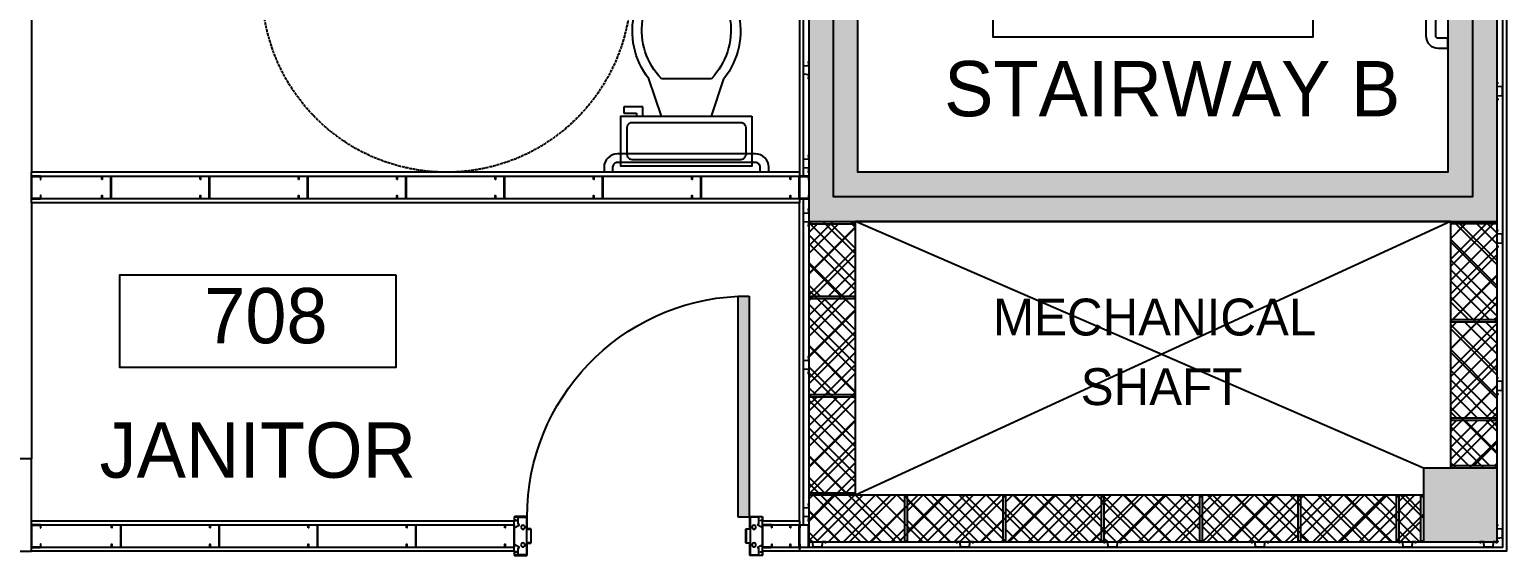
# Model space of a CAD drawing. Header units: millimetres. Extents: x 5414 to 278894, y 4264 to 146383.
# Drawn here: x 193594 to 199602, y 16096 to 18237 of the extents above; entities that cross this region are included whole.
import ezdxf
from ezdxf.enums import TextEntityAlignment as Align

# ---------------------------------------------------------------- set-up
doc = ezdxf.new("R2010")
doc.units = ezdxf.units.MM
doc.linetypes.add('Commercial Base Plan$0$ACAD_ISO02W100', pattern=[15, 12, -3])
for name, color, linetype in [('Commercial Base Plan$0$A-DR-INT', 6, 'Continuous'), ('Commercial Base Plan$0$A-GL-RMS-IDN', 6, 'Continuous'), ('Commercial Base Plan$0$A-PL-LAY-S', 6, 'Continuous'), ('Commercial Base Plan$0$H-PB-FIX', 6, 'Continuous'), ('Commercial Base Plan$0$R-FC-WSR-BRF', 6, 'Continuous')]:
    doc.layers.add(name, color=color, linetype=linetype)
doc.styles.add('Commercial Base Plan$0$STYLUS BT', font='stylu.ttf')
pattern_1 = [(225, (126947.91, -22943.82), (42.426407, -42.426407), [])]
pattern_2 = [(135, (126947.91, -22943.82), (-42.426407, -42.426407), [])]
pattern_3 = [(225, (126547.91, -22943.82), (42.426407, -42.426407), [])]
pattern_4 = [(135, (126547.91, -22943.82), (-42.426407, -42.426407), [])]
pattern_5 = [(225, (126147.91, -22943.82), (42.426407, -42.426407), [])]
pattern_6 = [(135, (126147.91, -22943.82), (-42.426407, -42.426407), [])]
pattern_7 = [(225, (125747.91, -22943.82), (42.426407, -42.426407), [])]
pattern_8 = [(135, (125747.91, -22943.82), (-42.426407, -42.426407), [])]
pattern_9 = [(225, (125347.91, -22943.82), (42.426407, -42.426407), [])]
pattern_10 = [(135, (125347.91, -22943.82), (-42.426407, -42.426407), [])]
pattern_11 = [(225, (124947.91, -22943.82), (42.426407, -42.426407), [])]
pattern_12 = [(135, (124947.91, -22943.82), (-42.426407, -42.426407), [])]
pattern_13 = [(135, (126952.91, -23148.82), (-42.426407, -42.426407), [])]
pattern_14 = [(45, (126952.91, -23148.82), (-42.426407, 42.426407), [])]
pattern_15 = [(135, (126952.91, -23548.82), (-42.426407, -42.426407), [])]
pattern_16 = [(45, (126952.91, -23548.82), (-42.426407, 42.426407), [])]
pattern_17 = [(315, (124532.91, -23853.82), (42.426407, 42.426407), [])]
pattern_18 = [(225, (124532.91, -23853.82), (42.426407, -42.426407), [])]
pattern_19 = [(315, (124532.91, -23453.82), (42.426407, 42.426407), [])]
pattern_20 = [(225, (124532.91, -23453.82), (42.426407, -42.426407), [])]

# ---------------------------------------------------------------- blocks, each defined once
blk = doc.blocks.new('Commercial Base Plan$0$Toilet - top')
for p, q in [((9.5, -6), (9.5, -2)), ((-10, -8.5), (-8, -8.5)), ((-10, -9.5), (-10, -8.5)), ((-8, -8.5), (-8, -8)), ((-7, -8), (-7, -9.5)), ((-4, -8), (-6, -14)), ((4, -8), (6, -14)), ((-7, -9.5), (-10, -9.5)), ((4, -14), (-4, -14))]:
    blk.add_line(p, q)
blk.add_lwpolyline([(10.5, -8), (10.5, 0), (-10.5, 0), (-10.5, -8)], close=True)
for points in [[(-9.5, -2), (-9.5, -6)], [(8.5, -1), (-8.5, -1)], [(-8.5, -7), (8.5, -7)]]:
    blk.add_lwpolyline(points)
for centre, radius, start, end in [((-8.62, -1.88), 0.884, 81.8699, 188.1301), ((8.62, -1.88), 0.884, 351.8699, 98.1301), ((-8.62, -6.12), 0.884, 171.8699, 278.1301), ((8.62, -6.12), 0.884, 261.8699, 8.1301), ((3.52, -21.58), 12.17, 141.4691, 247.9714), ((4.2, -21.82), 11.33, 136.3677, 238.9468), ((-3.52, -21.58), 12.17, 292.0284, 38.5307), ((-4.2, -21.82), 11.33, 301.053, 43.6321), ((0, -27.88), 4, 245.7318, 294.2682), ((0, -29), 4, 254.8605, 285.1395)]:
    blk.add_arc(centre, radius, start, end)
blk = doc.blocks.new('Commercial Base Plan$0$wbFurringChanel 70x22')
blk.add_lwpolyline([(4.9, 2.6), (0.5, 2.6, 0.414214), (0, 2.1), (0, 0.5, 0.414214), (0.5, 0), (15.5, 0, 0.394412), (16, 0.5), (17.5, 21.5, -0.394412), (18, 22), (18.3, 22, -0.198912), (18.6, 21.9), (19.1, 21.4, 0.198912), (19.4, 21.3), (50.6, 21.3), (50.6, 21.3, 0.198912), (50.9, 21.4), (51.4, 21.9, -0.198912), (51.7, 22), (52, 22, -0.394412), (52.5, 21.5), (54, 0.5, 0.394412), (54.5, 0), (69.5, 0, 0.414214), (70, 0.5), (70, 1.5, 0.414214), (69.5, 2), (65, 2)], format="xyb")
blk = doc.blocks.new('Commercial Base Plan$0$wbC_Stud 92x38')
blk.add_lwpolyline([(-13, 38), (-3, 38, -0.414214), (0, 35), (0, 3, -0.414214), (-3, 0), (-89, 0, -0.414214), (-92, 3), (-92, 35, -0.414214), (-89, 38), (-79, 38), (-79, 37), (-89, 37, 0.414214), (-91, 35), (-91, 3, 0.414214), (-89, 1), (-3, 1, 0.414214), (-1, 3), (-1, 35, 0.414214), (-3, 37), (-13, 37)], format="xyb", close=True)
blk = doc.blocks.new('Commercial Base Plan$0$wbDoorPlan 900x124(1010ro)')
for p, q in [((54.5, 976.1), (54.5, 77)), ((99.5, 976.1), (54.5, 976.1)), ((99.5, 77), (99.5, 976.1)), ((54.5, 77), (99.5, 77)), ((1, -34.6), (1, 34.5)), ((1009, -34.6), (1009, 34.5))]:
    blk.add_line(p, q)
for points in [[(9, 65), (2, 65, -0.414214), (1, 66), (1, 77, -0.414214), (2, 78), (50, 78, -0.414214), (51, 77), (51, 29, 0.414214), (52, 28), (66, 28, -0.414214), (67, 27), (67, -27, -0.414214), (66, -28), (52, -28, 0.414214), (51, -29), (51, -77, -0.414214), (50, -78), (2, -78, -0.414214), (1, -77), (1, -66, -0.414214), (2, -65), (9, -65), (9, -64), (2, -64, 0.414214), (0, -66), (0, -77, 0.414214), (2, -79), (50, -79, 0.414214), (52, -77), (52, -29), (66, -29, 0.414214), (68, -27), (68, 27, 0.414214), (66, 29), (52, 29), (52, 77, 0.414214), (50, 79), (2, 79, 0.414214), (0, 77), (0, 66, 0.414214), (2, 64), (9, 64)], [(1001, 65), (1008, 65, 0.414214), (1009, 66), (1009, 77, 0.414214), (1008, 78), (960, 78, 0.414214), (959, 77), (959, 29, -0.414214), (958, 28), (944, 28, 0.414214), (943, 27), (943, -27, 0.414214), (944, -28), (958, -28, -0.414214), (959, -29), (959, -77, 0.414214), (960, -78), (1008, -78, 0.414214), (1009, -77), (1009, -66, 0.414214), (1008, -65), (1001, -65), (1001, -64), (1008, -64, -0.414214), (1010, -66), (1010, -77, -0.414214), (1008, -79), (960, -79, -0.414214), (958, -77), (958, -29), (944, -29, -0.414214), (942, -27), (942, 27, -0.414214), (944, 29), (958, 29), (958, 77, -0.414214), (960, 79), (1008, 79, -0.414214), (1010, 77), (1010, 66, -0.414214), (1008, 64), (1001, 64)]]:
    blk.add_lwpolyline(points, format="xyb", close=True)
for points in [[(0, -34), (0, 34), (20, 45), (15, 51.5), (15, 77), (50, 77), (50, -77), (15, -77), (15, -51.5), (20, -45)], [(1010, -34), (1010, 34), (990, 45), (995, 51.5), (995, 77), (960, 77), (960, -77), (995, -77), (995, -51.5), (990, -45)]]:
    blk.add_lwpolyline(points, close=True)
for centre in [(35, 36), (975, 36), (35, -36), (975, -36)]:
    blk.add_circle(centre, 8)
blk.add_arc((58.9, 77.9), 899.1, 359.94192, 87.41192)
blk.add_solid([(54.5, 976.1), (99.5, 976.1), (54.5, 77), (99.5, 77)])
blk = doc.blocks.new('Commercial Base Plan$0$att.RoomName&Number')
blk.add_lwpolyline([(-7.5, 0), (7.5, 0), (7.5, 5), (-7.5, 5)], close=True)
at = {"style": 'Commercial Base Plan$0$STYLUS BT'}
for tag, p in [('ROOM_NAME', (0, 9.5)), ('ROOM', (0, 2.5))]:
    blk.add_attdef(tag, text='', height=3, dxfattribs=at).set_placement(p, align=Align.MIDDLE)

msp = doc.modelspace()

# ---------------------------------------------------------------- hatches: boundary and pattern name
at = {"layer": 'Commercial Base Plan$0$A-PL-LAY-S'}
for points in [[(199264, 22251.2), (199364, 22251.2), (199364, 17656.2), (196964, 17656.2), (196964, 22251.2), (198239, 22251.2), (198239, 22451.2), (196764, 22451.2), (196764, 17456.2), (199564, 17456.2), (199564, 22451.2), (199264, 22451.2)], [(199564, 16451.2), (199264, 16451.2), (199264, 16151.2), (199564, 16151.2)]]:
    msp.add_hatch(color=256, dxfattribs=at).paths.add_polyline_path(points)
h = msp.add_hatch(dxfattribs=at)
h.set_pattern_fill('LINE', color=256, scale=25, angle=315, style=0)
h.set_pattern_definition([(315, (29472.87, -183722.72), (56.1266, 56.1266), [])])
h.paths.add_polyline_path([(199374, 16451.2), (199564, 16451.2), (199564, 17456.2), (199374, 17456.2)])
h.paths.add_polyline_path([(196764, 16151.2), (199264, 16151.2), (199264, 16341.2), (196954, 16341.2), (196954, 17456.2), (196764, 17456.2)])
h = msp.add_hatch(dxfattribs=at)
h.set_pattern_fill('LINE', color=256, scale=25, angle=45, style=0)
h.set_pattern_definition([(45, (29472.87, -183722.72), (-56.1266, 56.1266), [])])
h.paths.add_polyline_path([(199374, 16451.2), (199564, 16451.2), (199564, 17456.2), (199374, 17456.2)])
h.paths.add_polyline_path([(196764, 16151.2), (199264, 16151.2), (199264, 16341.2), (196954, 16341.2), (196954, 17456.2), (196764, 17456.2)])
h = msp.add_hatch(dxfattribs=at)
h.set_pattern_fill('_USER', color=6, scale=60, angle=-45, style=0, pattern_type=0)
h.set_pattern_definition(pattern_17)
h.paths.add_polyline_path([(199564, 17446.2), (199559, 17446.2), (199379, 17446.2), (199374, 17446.2), (199374, 17056.2), (199379, 17056.2), (199559, 17056.2), (199564, 17056.2)])
h = msp.add_hatch(dxfattribs=at)
h.set_pattern_fill('_USER', color=6, scale=60, angle=225, style=0, pattern_type=0)
h.set_pattern_definition(pattern_18)
h.paths.add_polyline_path([(199374, 17056.2), (199379, 17056.2), (199559, 17056.2), (199564, 17056.2), (199564, 17446.2), (199559, 17446.2), (199379, 17446.2), (199374, 17446.2)])
h = msp.add_hatch(dxfattribs=at)
h.set_pattern_fill('_USER', color=6, scale=60, angle=-45, style=0, pattern_type=0)
h.set_pattern_definition(pattern_17)
h.paths.add_polyline_path([(199564, 17446.2), (199559, 17446.2), (199379, 17446.2), (199374, 17446.2), (199374, 17056.2), (199379, 17056.2), (199559, 17056.2), (199564, 17056.2)])
h = msp.add_hatch(dxfattribs=at)
h.set_pattern_fill('_USER', color=6, scale=60, angle=225, style=0, pattern_type=0)
h.set_pattern_definition(pattern_18)
h.paths.add_polyline_path([(199374, 17056.2), (199379, 17056.2), (199559, 17056.2), (199564, 17056.2), (199564, 17446.2), (199559, 17446.2), (199379, 17446.2), (199374, 17446.2)])
h = msp.add_hatch(dxfattribs=at)
h.set_pattern_fill('_USER', color=6, scale=60, angle=135, style=0, pattern_type=0)
h.set_pattern_definition(pattern_15)
h.paths.add_polyline_path([(196764, 16751.2), (196769, 16751.2), (196949, 16751.2), (196954, 16751.2), (196954, 17141.2), (196949, 17141.2), (196769, 17141.2), (196764, 17141.2)])
h = msp.add_hatch(dxfattribs=at)
h.set_pattern_fill('_USER', color=6, scale=60, angle=405, style=0, pattern_type=0)
h.set_pattern_definition(pattern_16)
h.paths.add_polyline_path([(196954, 17141.2), (196949, 17141.2), (196769, 17141.2), (196764, 17141.2), (196764, 16751.2), (196769, 16751.2), (196949, 16751.2), (196954, 16751.2)])
h = msp.add_hatch(dxfattribs=at)
h.set_pattern_fill('_USER', color=6, scale=60, angle=135, style=0, pattern_type=0)
h.set_pattern_definition(pattern_15)
h.paths.add_polyline_path([(196764, 16751.2), (196769, 16751.2), (196949, 16751.2), (196954, 16751.2), (196954, 17141.2), (196949, 17141.2), (196769, 17141.2), (196764, 17141.2)])
h = msp.add_hatch(dxfattribs=at)
h.set_pattern_fill('_USER', color=6, scale=60, angle=405, style=0, pattern_type=0)
h.set_pattern_definition(pattern_16)
h.paths.add_polyline_path([(196954, 17141.2), (196949, 17141.2), (196769, 17141.2), (196764, 17141.2), (196764, 16751.2), (196769, 16751.2), (196949, 16751.2), (196954, 16751.2)])
h = msp.add_hatch(dxfattribs=at)
h.set_pattern_fill('_USER', color=6, scale=60, angle=-45, style=0, pattern_type=0)
h.set_pattern_definition(pattern_19)
h.paths.add_polyline_path([(199564, 17046.2), (199559, 17046.2), (199379, 17046.2), (199374, 17046.2), (199374, 16656.2), (199379, 16656.2), (199559, 16656.2), (199564, 16656.2)])
h = msp.add_hatch(dxfattribs=at)
h.set_pattern_fill('_USER', color=6, scale=60, angle=225, style=0, pattern_type=0)
h.set_pattern_definition(pattern_20)
h.paths.add_polyline_path([(199374, 16656.2), (199379, 16656.2), (199559, 16656.2), (199564, 16656.2), (199564, 17046.2), (199559, 17046.2), (199379, 17046.2), (199374, 17046.2)])
h = msp.add_hatch(dxfattribs=at)
h.set_pattern_fill('_USER', color=6, scale=60, angle=-45, style=0, pattern_type=0)
h.set_pattern_definition(pattern_19)
h.paths.add_polyline_path([(199564, 17046.2), (199559, 17046.2), (199379, 17046.2), (199374, 17046.2), (199374, 16656.2), (199379, 16656.2), (199559, 16656.2), (199564, 16656.2)])
h = msp.add_hatch(dxfattribs=at)
h.set_pattern_fill('_USER', color=6, scale=60, angle=225, style=0, pattern_type=0)
h.set_pattern_definition(pattern_20)
h.paths.add_polyline_path([(199374, 16656.2), (199379, 16656.2), (199559, 16656.2), (199564, 16656.2), (199564, 17046.2), (199559, 17046.2), (199379, 17046.2), (199374, 17046.2)])
h = msp.add_hatch(dxfattribs=at)
h.set_pattern_fill('_USER', color=6, scale=60, angle=135, style=0, pattern_type=0)
h.set_pattern_definition(pattern_13)
h.paths.add_polyline_path([(196764, 16351.2), (196769, 16351.2), (196949, 16351.2), (196954, 16351.2), (196954, 16741.2), (196949, 16741.2), (196769, 16741.2), (196764, 16741.2)])
h = msp.add_hatch(dxfattribs=at)
h.set_pattern_fill('_USER', color=6, scale=60, angle=405, style=0, pattern_type=0)
h.set_pattern_definition(pattern_14)
h.paths.add_polyline_path([(196954, 16741.2), (196949, 16741.2), (196769, 16741.2), (196764, 16741.2), (196764, 16351.2), (196769, 16351.2), (196949, 16351.2), (196954, 16351.2)])
h = msp.add_hatch(dxfattribs=at)
h.set_pattern_fill('_USER', color=6, scale=60, angle=135, style=0, pattern_type=0)
h.set_pattern_definition(pattern_13)
h.paths.add_polyline_path([(196764, 16351.2), (196769, 16351.2), (196949, 16351.2), (196954, 16351.2), (196954, 16741.2), (196949, 16741.2), (196769, 16741.2), (196764, 16741.2)])
h = msp.add_hatch(dxfattribs=at)
h.set_pattern_fill('_USER', color=6, scale=60, angle=405, style=0, pattern_type=0)
h.set_pattern_definition(pattern_14)
h.paths.add_polyline_path([(196954, 16741.2), (196949, 16741.2), (196769, 16741.2), (196764, 16741.2), (196764, 16351.2), (196769, 16351.2), (196949, 16351.2), (196954, 16351.2)])
h = msp.add_hatch(dxfattribs=at)
h.set_pattern_fill('_USER', color=256, scale=60, angle=225, style=0, pattern_type=0)
h.set_pattern_definition(pattern_1)
h.paths.add_polyline_path([(197154, 16336.2), (197154, 16341.2), (196764, 16341.2), (196764, 16336.2), (196764, 16156.2), (196764, 16151.2), (197154, 16151.2), (197154, 16156.2)])
h = msp.add_hatch(dxfattribs=at)
h.set_pattern_fill('_USER', color=256, scale=60, angle=135, style=0, pattern_type=0)
h.set_pattern_definition(pattern_2)
h.paths.add_polyline_path([(197154, 16336.2), (197154, 16341.2), (196764, 16341.2), (196764, 16336.2), (196764, 16156.2), (196764, 16151.2), (197154, 16151.2), (197154, 16156.2)])
h = msp.add_hatch(dxfattribs=at)
h.set_pattern_fill('_USER', color=256, scale=60, angle=225, style=0, pattern_type=0)
h.set_pattern_definition(pattern_1)
h.paths.add_polyline_path([(197154, 16336.2), (197154, 16341.2), (196764, 16341.2), (196764, 16336.2), (196764, 16156.2), (196764, 16151.2), (197154, 16151.2), (197154, 16156.2)])
h = msp.add_hatch(dxfattribs=at)
h.set_pattern_fill('_USER', color=256, scale=60, angle=135, style=0, pattern_type=0)
h.set_pattern_definition(pattern_2)
h.paths.add_polyline_path([(197154, 16336.2), (197154, 16341.2), (196764, 16341.2), (196764, 16336.2), (196764, 16156.2), (196764, 16151.2), (197154, 16151.2), (197154, 16156.2)])
h = msp.add_hatch(dxfattribs=at)
h.set_pattern_fill('_USER', color=6, scale=60, angle=225, style=0, pattern_type=0)
h.set_pattern_definition(pattern_3)
h.paths.add_polyline_path([(197554, 16151.2), (197554, 16156.2), (197554, 16336.2), (197554, 16341.2), (197164, 16341.2), (197164, 16336.2), (197164, 16156.2), (197164, 16151.2)])
h = msp.add_hatch(dxfattribs=at)
h.set_pattern_fill('_USER', color=6, scale=60, angle=495, style=0, pattern_type=0)
h.set_pattern_definition(pattern_4)
h.paths.add_polyline_path([(197164, 16341.2), (197164, 16336.2), (197164, 16156.2), (197164, 16151.2), (197554, 16151.2), (197554, 16156.2), (197554, 16336.2), (197554, 16341.2)])
h = msp.add_hatch(dxfattribs=at)
h.set_pattern_fill('_USER', color=6, scale=60, angle=225, style=0, pattern_type=0)
h.set_pattern_definition(pattern_3)
h.paths.add_polyline_path([(197554, 16151.2), (197554, 16156.2), (197554, 16336.2), (197554, 16341.2), (197164, 16341.2), (197164, 16336.2), (197164, 16156.2), (197164, 16151.2)])
h = msp.add_hatch(dxfattribs=at)
h.set_pattern_fill('_USER', color=6, scale=60, angle=495, style=0, pattern_type=0)
h.set_pattern_definition(pattern_4)
h.paths.add_polyline_path([(197164, 16341.2), (197164, 16336.2), (197164, 16156.2), (197164, 16151.2), (197554, 16151.2), (197554, 16156.2), (197554, 16336.2), (197554, 16341.2)])
h = msp.add_hatch(dxfattribs=at)
h.set_pattern_fill('_USER', color=6, scale=60, angle=225, style=0, pattern_type=0)
h.set_pattern_definition(pattern_5)
h.paths.add_polyline_path([(197954, 16151.2), (197954, 16156.2), (197954, 16336.2), (197954, 16341.2), (197564, 16341.2), (197564, 16336.2), (197564, 16156.2), (197564, 16151.2)])
h = msp.add_hatch(dxfattribs=at)
h.set_pattern_fill('_USER', color=6, scale=60, angle=495, style=0, pattern_type=0)
h.set_pattern_definition(pattern_6)
h.paths.add_polyline_path([(197564, 16341.2), (197564, 16336.2), (197564, 16156.2), (197564, 16151.2), (197954, 16151.2), (197954, 16156.2), (197954, 16336.2), (197954, 16341.2)])
h = msp.add_hatch(dxfattribs=at)
h.set_pattern_fill('_USER', color=6, scale=60, angle=225, style=0, pattern_type=0)
h.set_pattern_definition(pattern_5)
h.paths.add_polyline_path([(197954, 16151.2), (197954, 16156.2), (197954, 16336.2), (197954, 16341.2), (197564, 16341.2), (197564, 16336.2), (197564, 16156.2), (197564, 16151.2)])
h = msp.add_hatch(dxfattribs=at)
h.set_pattern_fill('_USER', color=6, scale=60, angle=495, style=0, pattern_type=0)
h.set_pattern_definition(pattern_6)
h.paths.add_polyline_path([(197564, 16341.2), (197564, 16336.2), (197564, 16156.2), (197564, 16151.2), (197954, 16151.2), (197954, 16156.2), (197954, 16336.2), (197954, 16341.2)])
h = msp.add_hatch(dxfattribs=at)
h.set_pattern_fill('_USER', color=6, scale=60, angle=225, style=0, pattern_type=0)
h.set_pattern_definition(pattern_7)
h.paths.add_polyline_path([(198354, 16151.2), (198354, 16156.2), (198354, 16336.2), (198354, 16341.2), (197964, 16341.2), (197964, 16336.2), (197964, 16156.2), (197964, 16151.2)])
h = msp.add_hatch(dxfattribs=at)
h.set_pattern_fill('_USER', color=6, scale=60, angle=495, style=0, pattern_type=0)
h.set_pattern_definition(pattern_8)
h.paths.add_polyline_path([(197964, 16341.2), (197964, 16336.2), (197964, 16156.2), (197964, 16151.2), (198354, 16151.2), (198354, 16156.2), (198354, 16336.2), (198354, 16341.2)])
h = msp.add_hatch(dxfattribs=at)
h.set_pattern_fill('_USER', color=6, scale=60, angle=225, style=0, pattern_type=0)
h.set_pattern_definition(pattern_7)
h.paths.add_polyline_path([(198354, 16151.2), (198354, 16156.2), (198354, 16336.2), (198354, 16341.2), (197964, 16341.2), (197964, 16336.2), (197964, 16156.2), (197964, 16151.2)])
h = msp.add_hatch(dxfattribs=at)
h.set_pattern_fill('_USER', color=6, scale=60, angle=495, style=0, pattern_type=0)
h.set_pattern_definition(pattern_8)
h.paths.add_polyline_path([(197964, 16341.2), (197964, 16336.2), (197964, 16156.2), (197964, 16151.2), (198354, 16151.2), (198354, 16156.2), (198354, 16336.2), (198354, 16341.2)])
h = msp.add_hatch(dxfattribs=at)
h.set_pattern_fill('_USER', color=6, scale=60, angle=225, style=0, pattern_type=0)
h.set_pattern_definition(pattern_9)
h.paths.add_polyline_path([(198754, 16151.2), (198754, 16156.2), (198754, 16336.2), (198754, 16341.2), (198364, 16341.2), (198364, 16336.2), (198364, 16156.2), (198364, 16151.2)])
h = msp.add_hatch(dxfattribs=at)
h.set_pattern_fill('_USER', color=6, scale=60, angle=495, style=0, pattern_type=0)
h.set_pattern_definition(pattern_10)
h.paths.add_polyline_path([(198364, 16341.2), (198364, 16336.2), (198364, 16156.2), (198364, 16151.2), (198754, 16151.2), (198754, 16156.2), (198754, 16336.2), (198754, 16341.2)])
h = msp.add_hatch(dxfattribs=at)
h.set_pattern_fill('_USER', color=6, scale=60, angle=225, style=0, pattern_type=0)
h.set_pattern_definition(pattern_9)
h.paths.add_polyline_path([(198754, 16151.2), (198754, 16156.2), (198754, 16336.2), (198754, 16341.2), (198364, 16341.2), (198364, 16336.2), (198364, 16156.2), (198364, 16151.2)])
h = msp.add_hatch(dxfattribs=at)
h.set_pattern_fill('_USER', color=6, scale=60, angle=495, style=0, pattern_type=0)
h.set_pattern_definition(pattern_10)
h.paths.add_polyline_path([(198364, 16341.2), (198364, 16336.2), (198364, 16156.2), (198364, 16151.2), (198754, 16151.2), (198754, 16156.2), (198754, 16336.2), (198754, 16341.2)])
h = msp.add_hatch(dxfattribs=at)
h.set_pattern_fill('_USER', color=6, scale=60, angle=225, style=0, pattern_type=0)
h.set_pattern_definition(pattern_11)
h.paths.add_polyline_path([(199154, 16151.2), (199154, 16156.2), (199154, 16336.2), (199154, 16341.2), (198764, 16341.2), (198764, 16336.2), (198764, 16156.2), (198764, 16151.2)])
h = msp.add_hatch(dxfattribs=at)
h.set_pattern_fill('_USER', color=6, scale=60, angle=495, style=0, pattern_type=0)
h.set_pattern_definition(pattern_12)
h.paths.add_polyline_path([(198764, 16341.2), (198764, 16336.2), (198764, 16156.2), (198764, 16151.2), (199154, 16151.2), (199154, 16156.2), (199154, 16336.2), (199154, 16341.2)])
h = msp.add_hatch(dxfattribs=at)
h.set_pattern_fill('_USER', color=6, scale=60, angle=225, style=0, pattern_type=0)
h.set_pattern_definition(pattern_11)
h.paths.add_polyline_path([(199154, 16151.2), (199154, 16156.2), (199154, 16336.2), (199154, 16341.2), (198764, 16341.2), (198764, 16336.2), (198764, 16156.2), (198764, 16151.2)])
h = msp.add_hatch(dxfattribs=at)
h.set_pattern_fill('_USER', color=6, scale=60, angle=495, style=0, pattern_type=0)
h.set_pattern_definition(pattern_12)
h.paths.add_polyline_path([(198764, 16341.2), (198764, 16336.2), (198764, 16156.2), (198764, 16151.2), (199154, 16151.2), (199154, 16156.2), (199154, 16336.2), (199154, 16341.2)])

# ---------------------------------------------------------------- linework, layer by layer
for p, q in [((193602, 20260.2), (193602, 17656.2)), ((193602, 17532.2), (193602, 17656.2)), ((196726, 17656.2), (196726, 17532.2)), ((193602, 17532.2), (193602, 16489.2)), ((196764, 17446.2), (196764, 17151.2)), ((196884.3, 17446.2), (196764, 17325.9)), ((196799.4, 17446.2), (196764, 17410.7)), ((196764, 17446.2), (196769, 17446.2)), ((196764, 17446.2), (196764, 17151.2)), ((196884.3, 17446.2), (196764, 17325.9)), ((196799.4, 17446.2), (196764, 17410.7)), ((196764, 17446.2), (196769, 17446.2)), ((196954, 17431), (196764, 17241)), ((196954, 17431), (196764, 17241)), ((196769, 17456.2), (196769, 17446.2)), ((196769, 17456.2), (196769, 17446.2)), ((196769.1, 17446.2), (196954, 17261.3)), ((196769.1, 17446.2), (196954, 17261.3)), ((196854, 17446.2), (196954, 17346.2)), ((196854, 17446.2), (196954, 17346.2)), ((196938.8, 17446.2), (196954, 17431)), ((196938.8, 17446.2), (196954, 17431)), ((196949, 17456.2), (196949, 17446.2)), ((196949, 17456.2), (196949, 17446.2)), ((196949, 17446.2), (196954, 17446.2)), ((196949, 17446.2), (196954, 17446.2)), ((199374, 17456.2), (196954, 16341.2)), ((199264, 16451.2), (196954, 17456.2)), ((199374, 17456.2), (196954, 16341.2)), ((199264, 16451.2), (196954, 17456.2)), ((196954, 17151.2), (196954, 17446.2)), ((196954, 17151.2), (196954, 17446.2)), ((199374, 17456.2), (199374, 16451.2)), ((199379, 17446.2), (199379, 17456.2)), ((199379, 17446.2), (199379, 17456.2)), ((199559, 17446.2), (199559, 17456.2)), ((199559, 17446.2), (199559, 17456.2)), ((199564, 16451.2), (199564, 17456.2)), ((196764, 17366.5), (196954, 17176.5)), ((196764, 17366.5), (196954, 17176.5)), ((196954, 17346.2), (196764, 17156.2)), ((196954, 17346.2), (196764, 17156.2)), ((196764, 17281.6), (196894.4, 17151.2)), ((196764, 17281.6), (196894.4, 17151.2)), ((196954, 17261.3), (196843.8, 17151.2)), ((196954, 17261.3), (196843.8, 17151.2)), ((196764, 17196.8), (196809.6, 17151.2)), ((196764, 17196.8), (196809.6, 17151.2)), ((196764, 17151.2), (196769, 17151.2)), ((196764, 17151.2), (196769, 17151.2)), ((196769, 17151.2), (196769, 17141.2)), ((196769, 17151.2), (196769, 17141.2)), ((196954, 17176.5), (196928.7, 17151.2)), ((196954, 17176.5), (196928.7, 17151.2)), ((196949, 17151.2), (196954, 17151.2)), ((196949, 17151.2), (196949, 17141.2)), ((196949, 17151.2), (196954, 17151.2)), ((196949, 17151.2), (196949, 17141.2)), ((199379, 17046.2), (199379, 17056.2)), ((199379, 17046.2), (199379, 17056.2)), ((199559, 17046.2), (199559, 17056.2)), ((199559, 17046.2), (199559, 17056.2)), ((196769, 16751.2), (196769, 16741.2)), ((196769, 16751.2), (196769, 16741.2)), ((196949, 16751.2), (196949, 16741.2)), ((196949, 16751.2), (196949, 16741.2)), ((199379, 16646.2), (199374, 16646.2)), ((199374, 16646.2), (199374, 16461.2)), ((199374, 16620.9), (199399.3, 16646.2)), ((199374, 16536), (199484.1, 16646.2)), ((199379, 16646.2), (199374, 16646.2)), ((199374, 16646.2), (199374, 16461.2)), ((199374, 16620.9), (199399.3, 16646.2)), ((199374, 16536), (199484.1, 16646.2)), ((199379, 16646.2), (199379, 16656.2)), ((199379, 16646.2), (199379, 16656.2)), ((199559, 16646.2), (199379, 16646.2)), ((199559, 16646.2), (199379, 16646.2)), ((199564, 16515.7), (199433.5, 16646.2)), ((199564, 16515.7), (199433.5, 16646.2)), ((199564, 16600.6), (199518.4, 16646.2)), ((199564, 16600.6), (199518.4, 16646.2)), ((199559, 16646.2), (199559, 16656.2)), ((199559, 16646.2), (199559, 16656.2)), ((199564, 16646.2), (199559, 16646.2)), ((199564, 16646.2), (199559, 16646.2)), ((199564, 16461.2), (199564, 16646.2)), ((199564, 16461.2), (199564, 16646.2)), ((199533.7, 16461.2), (199374, 16620.9)), ((199533.7, 16461.2), (199374, 16620.9)), ((199384, 16461.2), (199564, 16641.2)), ((199384, 16461.2), (199564, 16641.2)), ((199448.8, 16461.2), (199374, 16536)), ((199448.8, 16461.2), (199374, 16536)), ((199468.8, 16461.2), (199564, 16556.3)), ((199468.8, 16461.2), (199564, 16556.3)), ((199553.7, 16461.2), (199564, 16471.5)), ((199553.7, 16461.2), (199564, 16471.5)), ((199379, 16461.2), (199374, 16461.2)), ((199379, 16461.2), (199374, 16461.2)), ((199379, 16451.2), (199379, 16461.2)), ((199559, 16461.2), (199379, 16461.2)), ((199379, 16451.2), (199379, 16461.2)), ((199559, 16461.2), (199379, 16461.2)), ((199559, 16451.2), (199559, 16461.2)), ((199564, 16461.2), (199559, 16461.2)), ((199559, 16451.2), (199559, 16461.2)), ((199564, 16461.2), (199559, 16461.2)), ((196769, 16351.2), (196769, 16341.2)), ((196769, 16351.2), (196769, 16341.2)), ((196949, 16351.2), (196949, 16341.2)), ((196949, 16351.2), (196949, 16341.2)), ((197154, 16336.2), (197164, 16336.2)), ((197154, 16336.2), (197164, 16336.2)), ((197554, 16336.2), (197564, 16336.2)), ((197554, 16336.2), (197564, 16336.2)), ((197954, 16336.2), (197964, 16336.2)), ((197954, 16336.2), (197964, 16336.2)), ((198354, 16336.2), (198364, 16336.2)), ((198354, 16336.2), (198364, 16336.2)), ((198754, 16336.2), (198764, 16336.2)), ((198754, 16336.2), (198764, 16336.2)), ((199154, 16336.2), (199164, 16336.2)), ((199154, 16336.2), (199164, 16336.2)), ((199164, 16315.9), (199189.3, 16341.2)), ((199164, 16315.9), (199189.3, 16341.2)), ((199164, 16231), (199254, 16321)), ((199164, 16231), (199254, 16321)), ((199189.3, 16341.2), (199254, 16276.5)), ((199189.3, 16341.2), (199254, 16276.5)), ((199254, 16336.2), (199264, 16336.2)), ((199254, 16336.2), (199264, 16336.2)), ((195566, 16113.2), (195566, 16237.2)), ((196576, 16113.2), (196576, 16237.2)), ((196726, 16237.2), (196726, 16113.2)), ((199164, 16281.6), (199254, 16191.6)), ((199164, 16281.6), (199254, 16191.6)), ((199169, 16151.2), (199254, 16236.2)), ((199169, 16151.2), (199254, 16236.2)), ((199164, 16196.8), (199209.6, 16151.2)), ((199164, 16196.8), (199209.6, 16151.2)), ((197154, 16156.2), (197164, 16156.2)), ((197154, 16156.2), (197164, 16156.2)), ((197554, 16156.2), (197564, 16156.2)), ((197554, 16156.2), (197564, 16156.2)), ((197954, 16156.2), (197964, 16156.2)), ((197954, 16156.2), (197964, 16156.2)), ((198354, 16156.2), (198364, 16156.2)), ((198354, 16156.2), (198364, 16156.2)), ((198754, 16156.2), (198764, 16156.2)), ((198754, 16156.2), (198764, 16156.2)), ((199154, 16156.2), (199164, 16156.2)), ((199154, 16156.2), (199164, 16156.2)), ((199254, 16156.2), (199264, 16156.2)), ((199254, 16156.2), (199264, 16156.2))]:
    msp.add_line(p, q, dxfattribs=at)
for points in [[(199226, 22399.2), (199226, 22489.2), (199602, 22489.2), (199602, 16113.2), (196726, 16113.2), (196576, 16113.2)], [(199242, 22399.2), (199242, 22473.2), (199586, 22473.2), (199586, 16129.2), (196742, 16129.2), (196576, 16129.2)], [(199264, 22351.2), (199364, 22351.2), (199464, 22351.2), (199464, 17656.2), (199464, 17556.2), (196964, 17556.2), (196864, 17556.2), (196864, 22251.2), (196864, 22351.2), (198239, 22351.2)], [(199264, 22251.2), (199364, 22251.2), (199364, 17656.2), (196964, 17656.2), (196964, 22251.2), (198239, 22251.2)], [(193602, 17640.2), (196742, 17640.2), (196742, 21481.2), (194762, 21481.2)], [(195796, 21465.2), (196726, 21465.2), (196726, 17656.2), (193602, 17656.2)], [(198814, 20991.2), (198814, 18206.2), (197514, 18206.2), (197514, 19266.9)], [(198814, 20976.2), (198814, 18206.2), (197514, 18206.2), (197514, 19266.9)], [(196576, 16221.2), (196742, 16221.2), (196742, 17548.2), (193602, 17548.2)], [(196576, 16237.2), (196726, 16237.2), (196726, 17532.2), (193602, 17532.2)], [(196764, 17456.2), (196764, 16151.2), (199264, 16151.2)], [(196769, 17446.2), (196949, 17446.2)], [(196769, 17446.2), (196949, 17446.2)], [(199264, 16341.2), (196954, 16341.2), (196954, 17456.2)], [(199374, 17456.2), (196954, 17456.2)], [(199379, 17446.2), (199374, 17446.2), (199374, 17056.2), (199379, 17056.2)], [(199379, 17446.2), (199374, 17446.2), (199374, 17056.2), (199379, 17056.2)], [(199564, 17056.2), (199564, 17446.2), (199559, 17446.2)], [(199564, 17056.2), (199564, 17446.2), (199559, 17446.2)], [(196764, 17141.2), (196764, 16751.2), (196769, 16751.2)], [(196769, 17141.2), (196764, 17141.2)], [(196764, 17141.2), (196764, 16751.2), (196769, 16751.2)], [(196769, 17141.2), (196764, 17141.2)], [(196769, 17151.2), (196949, 17151.2)], [(196769, 17151.2), (196949, 17151.2)], [(196949, 16751.2), (196954, 16751.2), (196954, 17141.2), (196949, 17141.2)], [(196949, 16751.2), (196954, 16751.2), (196954, 17141.2), (196949, 17141.2)], [(199379, 17046.2), (199374, 17046.2), (199374, 16656.2), (199379, 16656.2)], [(199379, 17046.2), (199374, 17046.2), (199374, 16656.2), (199379, 16656.2)], [(199559, 17056.2), (199564, 17056.2)], [(199559, 17056.2), (199564, 17056.2)], [(199564, 16656.2), (199564, 17046.2), (199559, 17046.2)], [(199564, 16656.2), (199564, 17046.2), (199559, 17046.2)], [(196764, 16741.2), (196764, 16351.2), (196769, 16351.2)], [(196769, 16741.2), (196764, 16741.2)], [(196764, 16741.2), (196764, 16351.2), (196769, 16351.2)], [(196769, 16741.2), (196764, 16741.2)], [(196949, 16351.2), (196954, 16351.2), (196954, 16741.2), (196949, 16741.2)], [(196949, 16351.2), (196954, 16351.2), (196954, 16741.2), (196949, 16741.2)], [(199559, 16656.2), (199564, 16656.2)], [(199559, 16656.2), (199564, 16656.2)], [(196769, 16341.2), (196764, 16341.2), (196764, 16336.2)], [(196769, 16341.2), (196764, 16341.2), (196764, 16336.2)], [(196764, 16336.2), (196764, 16156.2)], [(196764, 16336.2), (196764, 16156.2)], [(196949, 16341.2), (196769, 16341.2)], [(196949, 16341.2), (196769, 16341.2)], [(197154, 16336.2), (197154, 16341.2), (196949, 16341.2)], [(197154, 16336.2), (197154, 16341.2), (196949, 16341.2)], [(197154, 16156.2), (197154, 16336.2)], [(197154, 16156.2), (197154, 16336.2)], [(197554, 16336.2), (197554, 16341.2), (197164, 16341.2), (197164, 16336.2)], [(197554, 16336.2), (197554, 16341.2), (197164, 16341.2), (197164, 16336.2)], [(197954, 16336.2), (197954, 16341.2), (197564, 16341.2), (197564, 16336.2)], [(197954, 16336.2), (197954, 16341.2), (197564, 16341.2), (197564, 16336.2)], [(198354, 16336.2), (198354, 16341.2), (197964, 16341.2), (197964, 16336.2)], [(198354, 16336.2), (198354, 16341.2), (197964, 16341.2), (197964, 16336.2)], [(198754, 16336.2), (198754, 16341.2), (198364, 16341.2), (198364, 16336.2)], [(198754, 16336.2), (198754, 16341.2), (198364, 16341.2), (198364, 16336.2)], [(199154, 16336.2), (199154, 16341.2), (198764, 16341.2), (198764, 16336.2)], [(199154, 16336.2), (199154, 16341.2), (198764, 16341.2), (198764, 16336.2)], [(199254, 16341.2), (199164, 16341.2), (199164, 16336.2)], [(199254, 16341.2), (199164, 16341.2), (199164, 16336.2)], [(199164, 16336.2), (199164, 16156.2)], [(199164, 16336.2), (199164, 16156.2)], [(199254, 16336.2), (199254, 16341.2)], [(199254, 16336.2), (199254, 16341.2)], [(199254, 16156.2), (199254, 16336.2)], [(199254, 16156.2), (199254, 16336.2)], [(193602, 16237.2), (195566, 16237.2)], [(193602, 16221.2), (195566, 16221.2)], [(195566, 16129.2), (193602, 16129.2)], [(195566, 16113.2), (193602, 16113.2)], [(196764, 16151.2), (197154, 16151.2), (197154, 16156.2)], [(196764, 16156.2), (196764, 16151.2)], [(196764, 16151.2), (197154, 16151.2), (197154, 16156.2)], [(196764, 16156.2), (196764, 16151.2)], [(197164, 16151.2), (197554, 16151.2), (197554, 16156.2)], [(197164, 16156.2), (197164, 16151.2)], [(197164, 16151.2), (197554, 16151.2), (197554, 16156.2)], [(197164, 16156.2), (197164, 16151.2)], [(197564, 16151.2), (197954, 16151.2), (197954, 16156.2)], [(197564, 16156.2), (197564, 16151.2)], [(197564, 16151.2), (197954, 16151.2), (197954, 16156.2)], [(197564, 16156.2), (197564, 16151.2)], [(197964, 16151.2), (198354, 16151.2), (198354, 16156.2)], [(197964, 16156.2), (197964, 16151.2)], [(197964, 16151.2), (198354, 16151.2), (198354, 16156.2)], [(197964, 16156.2), (197964, 16151.2)], [(198364, 16151.2), (198754, 16151.2), (198754, 16156.2)], [(198364, 16156.2), (198364, 16151.2)], [(198364, 16151.2), (198754, 16151.2), (198754, 16156.2)], [(198364, 16156.2), (198364, 16151.2)], [(198764, 16151.2), (199154, 16151.2), (199154, 16156.2)], [(198764, 16156.2), (198764, 16151.2)], [(198764, 16151.2), (199154, 16151.2), (199154, 16156.2)], [(198764, 16156.2), (198764, 16151.2)], [(199164, 16156.2), (199164, 16151.2)], [(199164, 16156.2), (199164, 16151.2)], [(199164, 16151.2), (199254, 16151.2)], [(199164, 16151.2), (199254, 16151.2)], [(199254, 16151.2), (199254, 16156.2)], [(199254, 16151.2), (199254, 16156.2)]]:
    msp.add_lwpolyline(points, dxfattribs=at)
for points in [[(199264, 22251.2), (199364, 22251.2), (199364, 17656.2), (196964, 17656.2), (196964, 22251.2), (198239, 22251.2), (198239, 22451.2), (196764, 22451.2), (196764, 17456.2), (199564, 17456.2), (199564, 22451.2), (199264, 22451.2)], [(199374, 16451.2), (199264, 16451.2), (199264, 16341.2), (196954, 16341.2), (196954, 17456.2), (199374, 17456.2)], [(199564, 16451.2), (199264, 16451.2), (199264, 16151.2), (199564, 16151.2)]]:
    msp.add_lwpolyline(points, close=True, dxfattribs=at)
msp.add_lwpolyline([(199344.1, 21351.2), (199364, 21351.2), (199364, 21391.2), (199324, 21391.2, 0.414214), (199274, 21341.2), (199274, 21051.2), (199274, 18496.2), (199274, 18211.2, 0.414214), (199324, 18161.2), (199364, 18161.2), (199364, 18201.2), (199324, 18201.2, -0.414214), (199314, 18211.2), (199314, 18496.2), (199314, 21051.2), (199314, 21341.2, -0.414214), (199324, 21351.2), (199344.1, 21351.2)], format="xyb", dxfattribs=at)
at = {"layer": 'Commercial Base Plan$0$A-PL-LAY-S', "color": 5}
for points in [[(199559, 17446.2), (199379, 17446.2)], [(199559, 17446.2), (199379, 17446.2)], [(196949, 17141.2), (196769, 17141.2)], [(196949, 17141.2), (196769, 17141.2)], [(199379, 17056.2), (199559, 17056.2)], [(199379, 17056.2), (199559, 17056.2)], [(199559, 17046.2), (199379, 17046.2)], [(199559, 17046.2), (199379, 17046.2)], [(196769, 16751.2), (196949, 16751.2)], [(196769, 16751.2), (196949, 16751.2)], [(196949, 16741.2), (196769, 16741.2)], [(196949, 16741.2), (196769, 16741.2)], [(199379, 16656.2), (199559, 16656.2)], [(199379, 16656.2), (199559, 16656.2)], [(196769, 16351.2), (196949, 16351.2)], [(196769, 16351.2), (196949, 16351.2)], [(197164, 16336.2), (197164, 16156.2)], [(197164, 16336.2), (197164, 16156.2)], [(197554, 16156.2), (197554, 16336.2)], [(197554, 16156.2), (197554, 16336.2)], [(197564, 16336.2), (197564, 16156.2)], [(197564, 16336.2), (197564, 16156.2)], [(197954, 16156.2), (197954, 16336.2)], [(197954, 16156.2), (197954, 16336.2)], [(197964, 16336.2), (197964, 16156.2)], [(197964, 16336.2), (197964, 16156.2)], [(198354, 16156.2), (198354, 16336.2)], [(198354, 16156.2), (198354, 16336.2)], [(198364, 16336.2), (198364, 16156.2)], [(198364, 16336.2), (198364, 16156.2)], [(198754, 16156.2), (198754, 16336.2)], [(198754, 16156.2), (198754, 16336.2)], [(198764, 16336.2), (198764, 16156.2)], [(198764, 16336.2), (198764, 16156.2)], [(199154, 16156.2), (199154, 16336.2)], [(199154, 16156.2), (199154, 16336.2)]]:
    msp.add_lwpolyline(points, dxfattribs=at)
at = {"layer": 'Commercial Base Plan$0$A-PL-LAY-S', "linetype": 'Continuous'}
msp.add_lwpolyline([(193602, 16489.2), (193226, 16489.2), (193226, 16113.2), (193602, 16113.2)], close=True, dxfattribs=at)
at = {"layer": 'Commercial Base Plan$0$R-FC-WSR-BRF'}
for points in [[(196601, 17656.2), (196601, 17676.2, 0.414214), (196546, 17731.2), (195986, 17731.2, 0.414214), (195931, 17676.2), (195931, 17656.2)], [(196566, 17656.2), (196566, 17676.2, 0.414214), (196546, 17696.2), (195986, 17696.2, 0.414214), (195966, 17676.2), (195966, 17656.2)]]:
    msp.add_lwpolyline(points, format="xyb", dxfattribs=at)
at = {"layer": 'Commercial Base Plan$0$R-FC-WSR-BRF', "linetype": 'Commercial Base Plan$0$ACAD_ISO02W100'}
msp.add_circle((195289.8, 18406.2), 750, dxfattribs=at)

# ---------------------------------------------------------------- block references
at = {"layer": 'Commercial Base Plan$0$A-DR-INT', "xscale": -1}
msp.add_blockref('Commercial Base Plan$0$wbDoorPlan 900x124(1010ro)', (196576, 16175.2), dxfattribs=at)
at = {"layer": 'Commercial Base Plan$0$A-GL-RMS-IDN'}
ref = msp.add_blockref('Commercial Base Plan$0$att.RoomName&Number', (194522.6, 17237.7), dxfattribs=dict(at, xscale=75, yscale=75, zscale=75, rotation=180))
ref.add_attrib('ROOM', '708', dxfattribs={"layer": '0', "height": 225, "style": 'Commercial Base Plan$0$STYLUS BT'}).set_placement((194555.4, 17072.4), align=Align.MIDDLE)
ref.add_attrib('ROOM_NAME', 'JANITOR', dxfattribs={"layer": '0', "height": 225, "style": 'Commercial Base Plan$0$STYLUS BT'}).set_placement((194522.6, 16525.2), align=Align.MIDDLE)
at = {"layer": 'Commercial Base Plan$0$A-PL-LAY-S'}
for name, p, rotation in [('Commercial Base Plan$0$wbFurringChanel 70x22', (196764, 18037.2), 90.00000000000001), ('Commercial Base Plan$0$wbFurringChanel 70x22', (196764, 17656.2), 90.00000000000001), ('Commercial Base Plan$0$wbC_Stud 92x38', (193926, 17640.2), 90.00000000000001), ('Commercial Base Plan$0$wbC_Stud 92x38', (194326, 17640.2), 90.00000000000001), ('Commercial Base Plan$0$wbC_Stud 92x38', (194726, 17640.2), 90.00000000000001), ('Commercial Base Plan$0$wbC_Stud 92x38', (195126, 17640.2), 90.00000000000001), ('Commercial Base Plan$0$wbC_Stud 92x38', (195526, 17640.2), 90.00000000000001), ('Commercial Base Plan$0$wbC_Stud 92x38', (195926, 17640.2), 90.00000000000001), ('Commercial Base Plan$0$wbC_Stud 92x38', (196326, 17640.2), 90.00000000000001), ('Commercial Base Plan$0$wbC_Stud 92x38', (196726, 17640.2), 90.00000000000001), ('Commercial Base Plan$0$wbFurringChanel 70x22', (196764, 17437.2), 90.00000000000001), ('Commercial Base Plan$0$wbFurringChanel 70x22', (196764, 16837.2), 90.00000000000001), ('Commercial Base Plan$0$wbFurringChanel 70x22', (196764, 16237.2), 90.00000000000001), ('Commercial Base Plan$0$wbC_Stud 92x38', (193966, 16221.2), 90.00000000000001), ('Commercial Base Plan$0$wbC_Stud 92x38', (194366, 16221.2), 90.00000000000001), ('Commercial Base Plan$0$wbC_Stud 92x38', (194766, 16221.2), 90.00000000000001), ('Commercial Base Plan$0$wbC_Stud 92x38', (195166, 16221.2), 90.00000000000001), ('Commercial Base Plan$0$wbC_Stud 92x38', (195566, 16221.2), 90.00000000000001), ('Commercial Base Plan$0$wbC_Stud 92x38', (196726, 16221.2), 90.00000000000001), ('Commercial Base Plan$0$wbC_Stud 92x38', (196764, 16221.2), 90.00000000000001), ('Commercial Base Plan$0$wbFurringChanel 70x22', (196834, 16151.2), 180), ('Commercial Base Plan$0$wbFurringChanel 70x22', (197434, 16151.2), 180), ('Commercial Base Plan$0$wbFurringChanel 70x22', (198034, 16151.2), 180), ('Commercial Base Plan$0$wbFurringChanel 70x22', (198634, 16151.2), 180), ('Commercial Base Plan$0$wbFurringChanel 70x22', (199234, 16151.2), 180), ('Commercial Base Plan$0$wbFurringChanel 70x22', (199564, 16151.2), 180)]:
    msp.add_blockref(name, p, dxfattribs=dict(at, rotation=rotation))
at = {"layer": 'Commercial Base Plan$0$A-PL-LAY-S', "xscale": -1, "rotation": 270}
for name, p in [('Commercial Base Plan$0$wbFurringChanel 70x22', (199564, 17951.2)), ('Commercial Base Plan$0$wbC_Stud 92x38', (193602, 17640.2)), ('Commercial Base Plan$0$wbC_Stud 92x38', (196726, 17640.2)), ('Commercial Base Plan$0$wbFurringChanel 70x22', (199564, 17351.2)), ('Commercial Base Plan$0$wbFurringChanel 70x22', (199564, 16751.2)), ('Commercial Base Plan$0$wbC_Stud 92x38', (193602, 16221.2)), ('Commercial Base Plan$0$wbC_Stud 92x38', (196576, 16221.2)), ('Commercial Base Plan$0$wbFurringChanel 70x22', (199564, 16151.2))]:
    msp.add_blockref(name, p, dxfattribs=at)
at = {"layer": 'Commercial Base Plan$0$H-PB-FIX', "xscale": -25.39999999999418, "yscale": 25.39999999999418, "zscale": 25.4, "rotation": 180}
msp.add_blockref('Commercial Base Plan$0$Toilet - top', (196266, 17681.2), dxfattribs=at)

# ---------------------------------------------------------------- texts
at = {"layer": 'Commercial Base Plan$0$A-GL-RMS-IDN', "style": 'Commercial Base Plan$0$STYLUS BT'}
msp.add_text('STAIRWAY B', height=225, dxfattribs=at).set_placement((197314.4, 17883.9))
for s, p in [('MECHANICAL ', (198198.7, 16991.7)), ('SHAFT', (198198.7, 16708.3))]:
    msp.add_text(s, height=150, dxfattribs=at).set_placement(p, align=Align.CENTER)

doc.saveas('drawing.dxf')
